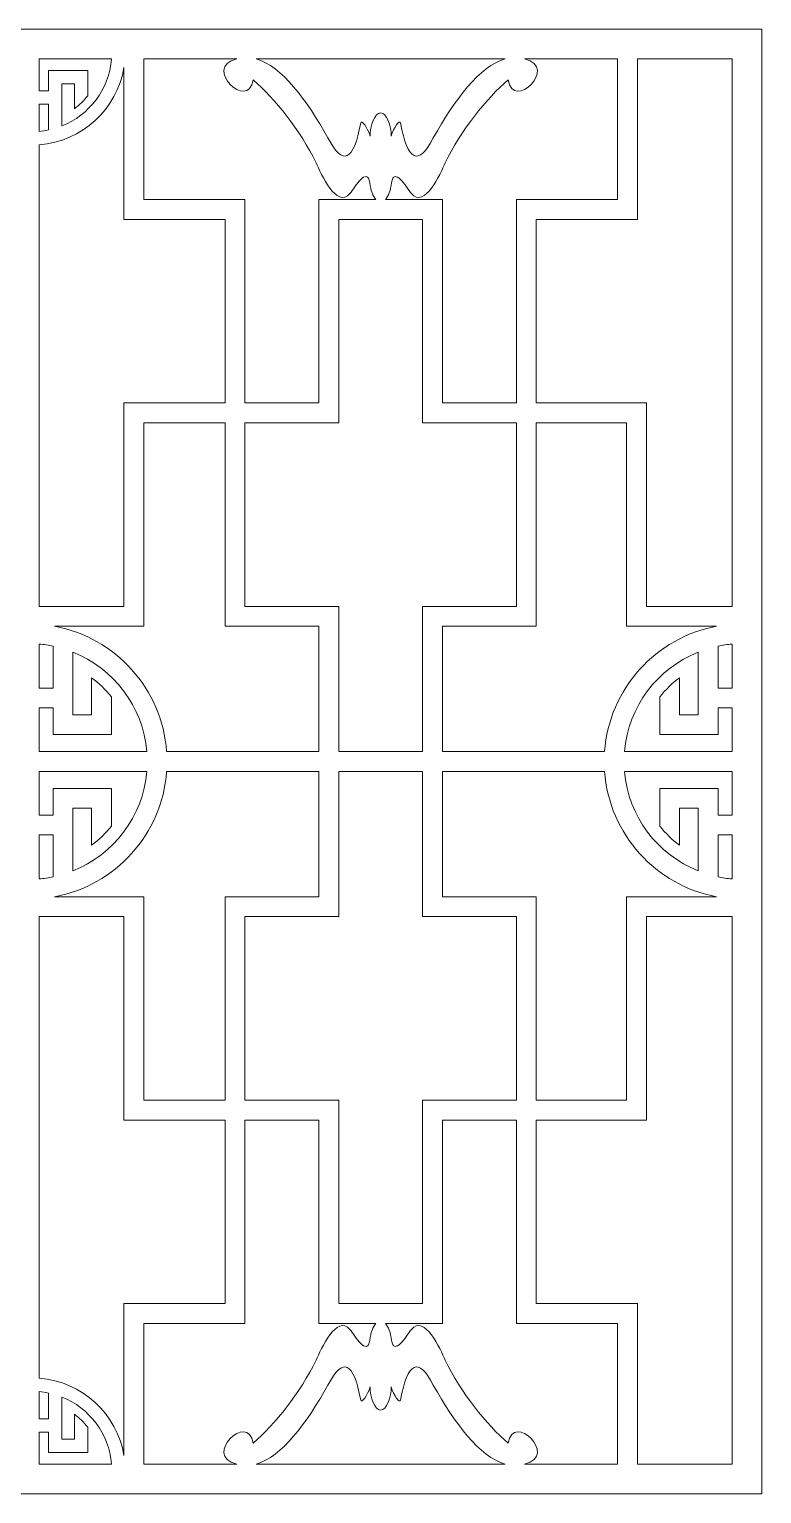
# Model space of a CAD drawing. Header units: centimetres. Extents: x 19.97 to 24.48, y -9 to -4.49.
# Drawn here: x 22.227 to 24.483, y -9 to -4.489 of the extents above; entities that cross this region are included whole.
import ezdxf

# ---------------------------------------------------------------- set-up
doc = ezdxf.new("R2010")
doc.units = ezdxf.units.CM
doc.header["$MEASUREMENT"] = 0
doc.layers.add('layer 1', color=7, linetype='Continuous')

msp = doc.modelspace()

# ---------------------------------------------------------------- linework, layer by layer
at = {"layer": 'layer 1', "color": 250, "lineweight": 9}
for points, knots in [([(19.97103, -4.48871), (19.97103, -4.48871), (24.48253, -4.48871), (24.48253, -4.48871), (24.48253, -4.48871), (24.48253, -4.48871), (24.48253, -9.00021), (24.48253, -9.00021), (24.48253, -9.00021), (24.48253, -9.00021), (19.97103, -9.00021), (19.97103, -9.00021), (19.97103, -9.00021), (19.97103, -9.00021), (19.97103, -4.48871), (19.97103, -4.48871)], [0, 0, 0, 0, 0.2, 0.2, 0.2, 0.2, 0.4, 0.4, 0.4, 0.4, 0.6, 0.6, 0.6, 0.6, 1, 1, 1, 1]), ([(22.28628, -4.67863), (22.28628, -4.67863), (22.25726, -4.67863), (22.25726, -4.67863), (22.25726, -4.67863), (22.25726, -4.67863), (22.25726, -4.58016), (22.25726, -4.58016), (22.25726, -4.58016), (22.25726, -4.58016), (22.48024, -4.58016), (22.48024, -4.58016), (22.48024, -4.58016), (22.48023, -4.5802), (22.48023, -4.58024), (22.48022, -4.58028), (22.48022, -4.58028), (22.47233, -4.67397), (22.41118, -4.75288), (22.3273, -4.78654), (22.3273, -4.78654), (22.3273, -4.78654), (22.3273, -4.65644), (22.3273, -4.65644), (22.3273, -4.65644), (22.3273, -4.65644), (22.36577, -4.65644), (22.36577, -4.65644), (22.36577, -4.65644), (22.36577, -4.65644), (22.36577, -4.73339), (22.36577, -4.73339), (22.36577, -4.73339), (22.38113, -4.72195), (22.39493, -4.70852), (22.40679, -4.6935), (22.40679, -4.6935), (22.40679, -4.6935), (22.40679, -4.61542), (22.40679, -4.61542), (22.40679, -4.61542), (22.36662, -4.61542), (22.32645, -4.61542), (22.28628, -4.61542), (22.28628, -4.61542), (22.28628, -4.61542), (22.28628, -4.67863), (22.28628, -4.67863)], [0, 0, 0, 0, 0.0769231, 0.0769231, 0.0769231, 0.0769231, 0.1538462, 0.1538462, 0.1538462, 0.1538462, 0.2307692, 0.2307692, 0.2307692, 0.2307692, 0.3076923, 0.3076923, 0.3076923, 0.3076923, 0.3846154, 0.3846154, 0.3846154, 0.3846154, 0.4615385, 0.4615385, 0.4615385, 0.4615385, 0.5384615, 0.5384615, 0.5384615, 0.5384615, 0.6153846, 0.6153846, 0.6153846, 0.6153846, 0.6923077, 0.6923077, 0.6923077, 0.6923077, 0.7692308, 0.7692308, 0.7692308, 0.7692308, 0.8461538, 0.8461538, 0.8461538, 0.8461538, 1, 1, 1, 1]), ([(22.86587, -4.58016), (22.75813, -4.60635), (22.90174, -4.74164), (22.91607, -4.64451), (22.91607, -4.64451), (22.98331, -4.70182), (23.06131, -4.79967), (23.1104, -4.90036), (23.1104, -4.90036), (23.12466, -4.93378), (23.17357, -5.04323), (23.2148, -4.99403), (23.2148, -4.99403), (23.22944, -4.9758), (23.26737, -4.91028), (23.27538, -4.96187), (23.27538, -4.96187), (23.27832, -4.98444), (23.28482, -5.00336), (23.29404, -5.01323), (23.29404, -5.01323), (23.2356, -5.01323), (23.17717, -5.01323), (23.11873, -5.01323), (23.11873, -5.01323), (23.11873, -5.01323), (23.11873, -5.63989), (23.11873, -5.63989), (23.11873, -5.63989), (23.11873, -5.63989), (22.89077, -5.63989), (22.89077, -5.63989), (22.89077, -5.63989), (22.89077, -5.63989), (22.89077, -5.01323), (22.89077, -5.01323), (22.89077, -5.01323), (22.89077, -5.01323), (22.5793, -5.01323), (22.5793, -5.01323), (22.5793, -5.01323), (22.5793, -5.01323), (22.5793, -4.58016), (22.5793, -4.58016), (22.5793, -4.58016), (22.5793, -4.58016), (22.86587, -4.58016), (22.86587, -4.58016)], [0, 0, 0, 0, 0.0769231, 0.0769231, 0.0769231, 0.0769231, 0.1538462, 0.1538462, 0.1538462, 0.1538462, 0.2307692, 0.2307692, 0.2307692, 0.2307692, 0.3076923, 0.3076923, 0.3076923, 0.3076923, 0.3846154, 0.3846154, 0.3846154, 0.3846154, 0.4615385, 0.4615385, 0.4615385, 0.4615385, 0.5384615, 0.5384615, 0.5384615, 0.5384615, 0.6153846, 0.6153846, 0.6153846, 0.6153846, 0.6923077, 0.6923077, 0.6923077, 0.6923077, 0.7692308, 0.7692308, 0.7692308, 0.7692308, 0.8461538, 0.8461538, 0.8461538, 0.8461538, 1, 1, 1, 1]), ([(23.6927, -4.58016), (23.6138, -4.60145), (23.53665, -4.70629), (23.47111, -4.82346), (23.47111, -4.82346), (23.42549, -4.91119), (23.39194, -4.89581), (23.37045, -4.77733), (23.37045, -4.77733), (23.36787, -4.76663), (23.34978, -4.7901), (23.34109, -4.81787), (23.34109, -4.81787), (23.34262, -4.78753), (23.32634, -4.74436), (23.30893, -4.74657), (23.30893, -4.74657), (23.29153, -4.74436), (23.27525, -4.78753), (23.27678, -4.81787), (23.27678, -4.81787), (23.26809, -4.7901), (23.25, -4.76663), (23.24742, -4.77733), (23.24742, -4.77733), (23.22593, -4.89581), (23.19237, -4.91119), (23.14675, -4.82346), (23.14675, -4.82346), (23.08121, -4.70629), (23.00406, -4.60145), (22.92517, -4.58016), (22.92517, -4.58016), (22.92517, -4.58016), (23.6927, -4.58016), (23.6927, -4.58016)], [0, 0, 0, 0, 0.1, 0.1, 0.1, 0.1, 0.2, 0.2, 0.2, 0.2, 0.3, 0.3, 0.3, 0.3, 0.4, 0.4, 0.4, 0.4, 0.5, 0.5, 0.5, 0.5, 0.6, 0.6, 0.6, 0.6, 0.7, 0.7, 0.7, 0.7, 0.8, 0.8, 0.8, 0.8, 1, 1, 1, 1]), ([(24.03857, -4.58016), (24.03857, -4.58016), (24.03857, -5.01323), (24.03857, -5.01323), (24.03857, -5.01323), (24.03857, -5.01323), (23.7271, -5.01323), (23.7271, -5.01323), (23.7271, -5.01323), (23.7271, -5.01323), (23.7271, -5.63989), (23.7271, -5.63989), (23.7271, -5.63989), (23.7271, -5.63989), (23.49914, -5.63989), (23.49914, -5.63989), (23.49914, -5.63989), (23.49914, -5.63989), (23.49914, -5.01323), (23.49914, -5.01323), (23.49914, -5.01323), (23.4407, -5.01323), (23.38226, -5.01323), (23.32382, -5.01323), (23.32382, -5.01323), (23.33305, -5.00336), (23.33955, -4.98444), (23.34249, -4.96187), (23.34249, -4.96187), (23.3505, -4.91028), (23.38842, -4.9758), (23.40306, -4.99403), (23.40306, -4.99403), (23.4443, -5.04323), (23.4932, -4.93378), (23.50746, -4.90036), (23.50746, -4.90036), (23.55656, -4.79967), (23.63455, -4.70182), (23.7018, -4.64451), (23.7018, -4.64451), (23.71612, -4.74164), (23.85974, -4.60635), (23.752, -4.58016), (23.752, -4.58016), (23.752, -4.58016), (24.03857, -4.58016), (24.03857, -4.58016)], [0, 0, 0, 0, 0.0769231, 0.0769231, 0.0769231, 0.0769231, 0.1538462, 0.1538462, 0.1538462, 0.1538462, 0.2307692, 0.2307692, 0.2307692, 0.2307692, 0.3076923, 0.3076923, 0.3076923, 0.3076923, 0.3846154, 0.3846154, 0.3846154, 0.3846154, 0.4615385, 0.4615385, 0.4615385, 0.4615385, 0.5384615, 0.5384615, 0.5384615, 0.5384615, 0.6153846, 0.6153846, 0.6153846, 0.6153846, 0.6923077, 0.6923077, 0.6923077, 0.6923077, 0.7692308, 0.7692308, 0.7692308, 0.7692308, 0.8461538, 0.8461538, 0.8461538, 0.8461538, 1, 1, 1, 1]), ([(24.39108, -6.26655), (24.39108, -6.26655), (24.12733, -6.26655), (24.12733, -6.26655), (24.12733, -6.26655), (24.12733, -6.05767), (24.12733, -5.84878), (24.12733, -5.63989), (24.12733, -5.63989), (24.12733, -5.63989), (23.78806, -5.63989), (23.78806, -5.63989), (23.78806, -5.63989), (23.78806, -5.45133), (23.78806, -5.26276), (23.78806, -5.0742), (23.78806, -5.0742), (23.78806, -5.0742), (24.09953, -5.0742), (24.09953, -5.0742), (24.09953, -5.0742), (24.09953, -5.0742), (24.09953, -4.58016), (24.09953, -4.58016), (24.09953, -4.58016), (24.09953, -4.58016), (24.39108, -4.58016), (24.39108, -4.58016), (24.39108, -4.58016), (24.39108, -4.58016), (24.39108, -6.26655), (24.39108, -6.26655)], [0, 0, 0, 0, 0.1111111, 0.1111111, 0.1111111, 0.1111111, 0.2222222, 0.2222222, 0.2222222, 0.2222222, 0.3333333, 0.3333333, 0.3333333, 0.3333333, 0.4444444, 0.4444444, 0.4444444, 0.4444444, 0.5555556, 0.5555556, 0.5555556, 0.5555556, 0.6666667, 0.6666667, 0.6666667, 0.6666667, 0.7777778, 0.7777778, 0.7777778, 0.7777778, 1, 1, 1, 1]), ([(22.25726, -6.26655), (22.25726, -6.26655), (22.25726, -4.84429), (22.25726, -4.84429), (22.25726, -4.84429), (22.38942, -4.83482), (22.49715, -4.73469), (22.51833, -4.60603), (22.51833, -4.60603), (22.51833, -4.60603), (22.51833, -5.0742), (22.51833, -5.0742), (22.51833, -5.0742), (22.51833, -5.0742), (22.8298, -5.0742), (22.8298, -5.0742), (22.8298, -5.0742), (22.8298, -5.26276), (22.8298, -5.45133), (22.8298, -5.63989), (22.8298, -5.63989), (22.8298, -5.63989), (22.51833, -5.63989), (22.51833, -5.63989), (22.51833, -5.63989), (22.51833, -5.63989), (22.51833, -5.67994), (22.51833, -5.67994), (22.51833, -5.67994), (22.51833, -5.67994), (22.51833, -5.67994), (22.51833, -5.67994), (22.51833, -5.67994), (22.51833, -5.67994), (22.51833, -6.26655), (22.51833, -6.26655), (22.51833, -6.26655), (22.51833, -6.26655), (22.25726, -6.26655), (22.25726, -6.26655)], [0, 0, 0, 0, 0.0909091, 0.0909091, 0.0909091, 0.0909091, 0.1818182, 0.1818182, 0.1818182, 0.1818182, 0.2727273, 0.2727273, 0.2727273, 0.2727273, 0.3636364, 0.3636364, 0.3636364, 0.3636364, 0.4545455, 0.4545455, 0.4545455, 0.4545455, 0.5454545, 0.5454545, 0.5454545, 0.5454545, 0.6363636, 0.6363636, 0.6363636, 0.6363636, 0.7272727, 0.7272727, 0.7272727, 0.7272727, 0.8181818, 0.8181818, 0.8181818, 0.8181818, 1, 1, 1, 1]), ([(22.25726, -4.71965), (22.25726, -4.71965), (22.28628, -4.71965), (22.28628, -4.71965), (22.28628, -4.71965), (22.28628, -4.71965), (22.28628, -4.79891), (22.28628, -4.79891), (22.28628, -4.79891), (22.27679, -4.80088), (22.26711, -4.8023), (22.25726, -4.80313), (22.25726, -4.80313), (22.25726, -4.80313), (22.25726, -4.71965), (22.25726, -4.71965)], [0, 0, 0, 0, 0.2, 0.2, 0.2, 0.2, 0.4, 0.4, 0.4, 0.4, 0.6, 0.6, 0.6, 0.6, 1, 1, 1, 1]), ([(23.43817, -6.71398), (23.43817, -6.71398), (23.1797, -6.71398), (23.1797, -6.71398), (23.1797, -6.71398), (23.1797, -6.71398), (23.1797, -6.26655), (23.1797, -6.26655), (23.1797, -6.26655), (23.08339, -6.26655), (22.98708, -6.26655), (22.89077, -6.26655), (22.89077, -6.26655), (22.89077, -6.26655), (22.89077, -5.70086), (22.89077, -5.70086), (22.89077, -5.70086), (22.89077, -5.70086), (23.1797, -5.70086), (23.1797, -5.70086), (23.1797, -5.70086), (23.1797, -5.49197), (23.1797, -5.28308), (23.1797, -5.0742), (23.1797, -5.0742), (23.1797, -5.0742), (23.43817, -5.0742), (23.43817, -5.0742), (23.43817, -5.0742), (23.43817, -5.0742), (23.43817, -5.70086), (23.43817, -5.70086), (23.43817, -5.70086), (23.43817, -5.70086), (23.7271, -5.70086), (23.7271, -5.70086), (23.7271, -5.70086), (23.7271, -5.70086), (23.7271, -6.26655), (23.7271, -6.26655), (23.7271, -6.26655), (23.63079, -6.26655), (23.53448, -6.26655), (23.43817, -6.26655), (23.43817, -6.26655), (23.43817, -6.26655), (23.43817, -6.71398), (23.43817, -6.71398)], [0, 0, 0, 0, 0.0769231, 0.0769231, 0.0769231, 0.0769231, 0.1538462, 0.1538462, 0.1538462, 0.1538462, 0.2307692, 0.2307692, 0.2307692, 0.2307692, 0.3076923, 0.3076923, 0.3076923, 0.3076923, 0.3846154, 0.3846154, 0.3846154, 0.3846154, 0.4615385, 0.4615385, 0.4615385, 0.4615385, 0.5384615, 0.5384615, 0.5384615, 0.5384615, 0.6153846, 0.6153846, 0.6153846, 0.6153846, 0.6923077, 0.6923077, 0.6923077, 0.6923077, 0.7692308, 0.7692308, 0.7692308, 0.7692308, 0.8461538, 0.8461538, 0.8461538, 0.8461538, 1, 1, 1, 1]), ([(23.11873, -6.71398), (23.11873, -6.71398), (22.6498, -6.71398), (22.6498, -6.71398), (22.6498, -6.71398), (22.6498, -6.71392), (22.6498, -6.71386), (22.64979, -6.7138), (22.64979, -6.7138), (22.63587, -6.52052), (22.49145, -6.36241), (22.30459, -6.32752), (22.30459, -6.32752), (22.30459, -6.32752), (22.5793, -6.32752), (22.5793, -6.32752), (22.5793, -6.32752), (22.5793, -6.11864), (22.5793, -5.90975), (22.5793, -5.70086), (22.5793, -5.70086), (22.5793, -5.70086), (22.8298, -5.70086), (22.8298, -5.70086), (22.8298, -5.70086), (22.8298, -5.90975), (22.8298, -6.11863), (22.8298, -6.32752), (22.8298, -6.32752), (22.8298, -6.32752), (23.11873, -6.32752), (23.11873, -6.32752), (23.11873, -6.32752), (23.11873, -6.32752), (23.11873, -6.71398), (23.11873, -6.71398)], [0, 0, 0, 0, 0.1, 0.1, 0.1, 0.1, 0.2, 0.2, 0.2, 0.2, 0.3, 0.3, 0.3, 0.3, 0.4, 0.4, 0.4, 0.4, 0.5, 0.5, 0.5, 0.5, 0.6, 0.6, 0.6, 0.6, 0.7, 0.7, 0.7, 0.7, 0.8, 0.8, 0.8, 0.8, 1, 1, 1, 1]), ([(23.99854, -6.71398), (23.99854, -6.71398), (23.49914, -6.71398), (23.49914, -6.71398), (23.49914, -6.71398), (23.49914, -6.71398), (23.49914, -6.32752), (23.49914, -6.32752), (23.49914, -6.32752), (23.49914, -6.32752), (23.78806, -6.32752), (23.78806, -6.32752), (23.78806, -6.32752), (23.78806, -6.11863), (23.78806, -5.90975), (23.78806, -5.70086), (23.78806, -5.70086), (23.78806, -5.70086), (24.06636, -5.70086), (24.06636, -5.70086), (24.06636, -5.70086), (24.06636, -5.70086), (24.06636, -6.32752), (24.06636, -6.32752), (24.06636, -6.32752), (24.06636, -6.32752), (24.34376, -6.32752), (24.34376, -6.32752), (24.34376, -6.32752), (24.15689, -6.36241), (24.01247, -6.52052), (23.99855, -6.7138), (23.99855, -6.7138), (23.99855, -6.71386), (23.99855, -6.71392), (23.99854, -6.71398)], [0, 0, 0, 0, 0.1, 0.1, 0.1, 0.1, 0.2, 0.2, 0.2, 0.2, 0.3, 0.3, 0.3, 0.3, 0.4, 0.4, 0.4, 0.4, 0.5, 0.5, 0.5, 0.5, 0.6, 0.6, 0.6, 0.6, 0.7, 0.7, 0.7, 0.7, 0.8, 0.8, 0.8, 0.8, 1, 1, 1, 1]), ([(22.30039, -6.51833), (22.30039, -6.51833), (22.25726, -6.51833), (22.25726, -6.51833), (22.25726, -6.51833), (22.25726, -6.51833), (22.25726, -6.38259), (22.25726, -6.38259), (22.25726, -6.38259), (22.2719, -6.38382), (22.28629, -6.38594), (22.30039, -6.38886), (22.30039, -6.38886), (22.30039, -6.38886), (22.30039, -6.51833), (22.30039, -6.51833)], [0, 0, 0, 0, 0.2, 0.2, 0.2, 0.2, 0.4, 0.4, 0.4, 0.4, 0.6, 0.6, 0.6, 0.6, 1, 1, 1, 1]), ([(24.39108, -6.51833), (24.39108, -6.51833), (24.34796, -6.51833), (24.34796, -6.51833), (24.34796, -6.51833), (24.34796, -6.51833), (24.34796, -6.38886), (24.34796, -6.38886), (24.34796, -6.38886), (24.36206, -6.38594), (24.37645, -6.38382), (24.39108, -6.38259), (24.39108, -6.38259), (24.39108, -6.38259), (24.39108, -6.51833), (24.39108, -6.51833)], [0, 0, 0, 0, 0.2, 0.2, 0.2, 0.2, 0.4, 0.4, 0.4, 0.4, 0.6, 0.6, 0.6, 0.6, 1, 1, 1, 1]), ([(22.25726, -6.57929), (22.25726, -6.57929), (22.30039, -6.57929), (22.30039, -6.57929), (22.30039, -6.57929), (22.30039, -6.57929), (22.30039, -6.66158), (22.30039, -6.66158), (22.30039, -6.66158), (22.36009, -6.66158), (22.41979, -6.66158), (22.4795, -6.66158), (22.4795, -6.66158), (22.4795, -6.66158), (22.4795, -6.54553), (22.4795, -6.54553), (22.4795, -6.54553), (22.46187, -6.5232), (22.44136, -6.50325), (22.41853, -6.48624), (22.41853, -6.48624), (22.41853, -6.48624), (22.41853, -6.60061), (22.41853, -6.60061), (22.41853, -6.60061), (22.41853, -6.60061), (22.36136, -6.60061), (22.36136, -6.60061), (22.36136, -6.60061), (22.36136, -6.60061), (22.36136, -6.40725), (22.36136, -6.40725), (22.36136, -6.40725), (22.48602, -6.45727), (22.5769, -6.57456), (22.58864, -6.7138), (22.58864, -6.7138), (22.58864, -6.71386), (22.58865, -6.71392), (22.58865, -6.71398), (22.58865, -6.71398), (22.58865, -6.71398), (22.25726, -6.71398), (22.25726, -6.71398), (22.25726, -6.71398), (22.25726, -6.71398), (22.25726, -6.57929), (22.25726, -6.57929)], [0, 0, 0, 0, 0.0769231, 0.0769231, 0.0769231, 0.0769231, 0.1538462, 0.1538462, 0.1538462, 0.1538462, 0.2307692, 0.2307692, 0.2307692, 0.2307692, 0.3076923, 0.3076923, 0.3076923, 0.3076923, 0.3846154, 0.3846154, 0.3846154, 0.3846154, 0.4615385, 0.4615385, 0.4615385, 0.4615385, 0.5384615, 0.5384615, 0.5384615, 0.5384615, 0.6153846, 0.6153846, 0.6153846, 0.6153846, 0.6923077, 0.6923077, 0.6923077, 0.6923077, 0.7692308, 0.7692308, 0.7692308, 0.7692308, 0.8461538, 0.8461538, 0.8461538, 0.8461538, 1, 1, 1, 1]), ([(24.34796, -6.57929), (24.34796, -6.57929), (24.39108, -6.57929), (24.39108, -6.57929), (24.39108, -6.57929), (24.39108, -6.57929), (24.39108, -6.71398), (24.39108, -6.71398), (24.39108, -6.71398), (24.39108, -6.71398), (24.05969, -6.71398), (24.05969, -6.71398), (24.05969, -6.71398), (24.0597, -6.71392), (24.0597, -6.71386), (24.05971, -6.7138), (24.05971, -6.7138), (24.07144, -6.57456), (24.16232, -6.45727), (24.28699, -6.40725), (24.28699, -6.40725), (24.28699, -6.40725), (24.28699, -6.60061), (24.28699, -6.60061), (24.28699, -6.60061), (24.28699, -6.60061), (24.22981, -6.60061), (24.22981, -6.60061), (24.22981, -6.60061), (24.22981, -6.60061), (24.22981, -6.48624), (24.22981, -6.48624), (24.22981, -6.48624), (24.20698, -6.50325), (24.18647, -6.5232), (24.16885, -6.54553), (24.16885, -6.54553), (24.16885, -6.54553), (24.16885, -6.66158), (24.16885, -6.66158), (24.16885, -6.66158), (24.22855, -6.66158), (24.28825, -6.66158), (24.34796, -6.66158), (24.34796, -6.66158), (24.34796, -6.66158), (24.34796, -6.57929), (24.34796, -6.57929)], [0, 0, 0, 0, 0.0769231, 0.0769231, 0.0769231, 0.0769231, 0.1538462, 0.1538462, 0.1538462, 0.1538462, 0.2307692, 0.2307692, 0.2307692, 0.2307692, 0.3076923, 0.3076923, 0.3076923, 0.3076923, 0.3846154, 0.3846154, 0.3846154, 0.3846154, 0.4615385, 0.4615385, 0.4615385, 0.4615385, 0.5384615, 0.5384615, 0.5384615, 0.5384615, 0.6153846, 0.6153846, 0.6153846, 0.6153846, 0.6923077, 0.6923077, 0.6923077, 0.6923077, 0.7692308, 0.7692308, 0.7692308, 0.7692308, 0.8461538, 0.8461538, 0.8461538, 0.8461538, 1, 1, 1, 1]), ([(22.25726, -6.90962), (22.25726, -6.90962), (22.30039, -6.90962), (22.30039, -6.90962), (22.30039, -6.90962), (22.30039, -6.90962), (22.30039, -6.82734), (22.30039, -6.82734), (22.30039, -6.82734), (22.36009, -6.82734), (22.41979, -6.82734), (22.4795, -6.82734), (22.4795, -6.82734), (22.4795, -6.82734), (22.4795, -6.94339), (22.4795, -6.94339), (22.4795, -6.94339), (22.46187, -6.96572), (22.44136, -6.98567), (22.41853, -7.00268), (22.41853, -7.00268), (22.41853, -7.00268), (22.41853, -6.88831), (22.41853, -6.88831), (22.41853, -6.88831), (22.41853, -6.88831), (22.36136, -6.88831), (22.36136, -6.88831), (22.36136, -6.88831), (22.36136, -6.88831), (22.36136, -7.08167), (22.36136, -7.08167), (22.36136, -7.08167), (22.48602, -7.03165), (22.5769, -6.91436), (22.58864, -6.77512), (22.58864, -6.77512), (22.58864, -6.77506), (22.58865, -6.775), (22.58865, -6.77494), (22.58865, -6.77494), (22.58865, -6.77494), (22.25726, -6.77494), (22.25726, -6.77494), (22.25726, -6.77494), (22.25726, -6.77494), (22.25726, -6.90962), (22.25726, -6.90962)], [0, 0, 0, 0, 0.0769231, 0.0769231, 0.0769231, 0.0769231, 0.1538462, 0.1538462, 0.1538462, 0.1538462, 0.2307692, 0.2307692, 0.2307692, 0.2307692, 0.3076923, 0.3076923, 0.3076923, 0.3076923, 0.3846154, 0.3846154, 0.3846154, 0.3846154, 0.4615385, 0.4615385, 0.4615385, 0.4615385, 0.5384615, 0.5384615, 0.5384615, 0.5384615, 0.6153846, 0.6153846, 0.6153846, 0.6153846, 0.6923077, 0.6923077, 0.6923077, 0.6923077, 0.7692308, 0.7692308, 0.7692308, 0.7692308, 0.8461538, 0.8461538, 0.8461538, 0.8461538, 1, 1, 1, 1]), ([(23.11873, -6.77494), (23.11873, -6.77494), (22.6498, -6.77494), (22.6498, -6.77494), (22.6498, -6.77494), (22.6498, -6.775), (22.6498, -6.77506), (22.64979, -6.77512), (22.64979, -6.77512), (22.63587, -6.9684), (22.49145, -7.12651), (22.30459, -7.1614), (22.30459, -7.1614), (22.30459, -7.1614), (22.5793, -7.1614), (22.5793, -7.1614), (22.5793, -7.1614), (22.5793, -7.37028), (22.5793, -7.57917), (22.5793, -7.78806), (22.5793, -7.78806), (22.5793, -7.78806), (22.8298, -7.78806), (22.8298, -7.78806), (22.8298, -7.78806), (22.8298, -7.57917), (22.8298, -7.37029), (22.8298, -7.1614), (22.8298, -7.1614), (22.8298, -7.1614), (23.11873, -7.1614), (23.11873, -7.1614), (23.11873, -7.1614), (23.11873, -7.1614), (23.11873, -6.77494), (23.11873, -6.77494)], [0, 0, 0, 0, 0.1, 0.1, 0.1, 0.1, 0.2, 0.2, 0.2, 0.2, 0.3, 0.3, 0.3, 0.3, 0.4, 0.4, 0.4, 0.4, 0.5, 0.5, 0.5, 0.5, 0.6, 0.6, 0.6, 0.6, 0.7, 0.7, 0.7, 0.7, 0.8, 0.8, 0.8, 0.8, 1, 1, 1, 1]), ([(23.43817, -6.77494), (23.43817, -6.77494), (23.1797, -6.77494), (23.1797, -6.77494), (23.1797, -6.77494), (23.1797, -6.77494), (23.1797, -7.22237), (23.1797, -7.22237), (23.1797, -7.22237), (23.08339, -7.22237), (22.98708, -7.22237), (22.89077, -7.22237), (22.89077, -7.22237), (22.89077, -7.22237), (22.89077, -7.78806), (22.89077, -7.78806), (22.89077, -7.78806), (22.89077, -7.78806), (23.1797, -7.78806), (23.1797, -7.78806), (23.1797, -7.78806), (23.1797, -7.99695), (23.1797, -8.20584), (23.1797, -8.41472), (23.1797, -8.41472), (23.1797, -8.41472), (23.43817, -8.41472), (23.43817, -8.41472), (23.43817, -8.41472), (23.43817, -8.41472), (23.43817, -7.78806), (23.43817, -7.78806), (23.43817, -7.78806), (23.43817, -7.78806), (23.7271, -7.78806), (23.7271, -7.78806), (23.7271, -7.78806), (23.7271, -7.78806), (23.7271, -7.22237), (23.7271, -7.22237), (23.7271, -7.22237), (23.63079, -7.22237), (23.53448, -7.22237), (23.43817, -7.22237), (23.43817, -7.22237), (23.43817, -7.22237), (23.43817, -6.77494), (23.43817, -6.77494)], [0, 0, 0, 0, 0.0769231, 0.0769231, 0.0769231, 0.0769231, 0.1538462, 0.1538462, 0.1538462, 0.1538462, 0.2307692, 0.2307692, 0.2307692, 0.2307692, 0.3076923, 0.3076923, 0.3076923, 0.3076923, 0.3846154, 0.3846154, 0.3846154, 0.3846154, 0.4615385, 0.4615385, 0.4615385, 0.4615385, 0.5384615, 0.5384615, 0.5384615, 0.5384615, 0.6153846, 0.6153846, 0.6153846, 0.6153846, 0.6923077, 0.6923077, 0.6923077, 0.6923077, 0.7692308, 0.7692308, 0.7692308, 0.7692308, 0.8461538, 0.8461538, 0.8461538, 0.8461538, 1, 1, 1, 1]), ([(23.99854, -6.77494), (23.99854, -6.77494), (23.49914, -6.77494), (23.49914, -6.77494), (23.49914, -6.77494), (23.49914, -6.77494), (23.49914, -7.1614), (23.49914, -7.1614), (23.49914, -7.1614), (23.49914, -7.1614), (23.78806, -7.1614), (23.78806, -7.1614), (23.78806, -7.1614), (23.78806, -7.37029), (23.78806, -7.57917), (23.78806, -7.78806), (23.78806, -7.78806), (23.78806, -7.78806), (24.06636, -7.78806), (24.06636, -7.78806), (24.06636, -7.78806), (24.06636, -7.78806), (24.06636, -7.1614), (24.06636, -7.1614), (24.06636, -7.1614), (24.06636, -7.1614), (24.34376, -7.1614), (24.34376, -7.1614), (24.34376, -7.1614), (24.15689, -7.12651), (24.01247, -6.9684), (23.99855, -6.77512), (23.99855, -6.77512), (23.99855, -6.77506), (23.99855, -6.775), (23.99854, -6.77494)], [0, 0, 0, 0, 0.1, 0.1, 0.1, 0.1, 0.2, 0.2, 0.2, 0.2, 0.3, 0.3, 0.3, 0.3, 0.4, 0.4, 0.4, 0.4, 0.5, 0.5, 0.5, 0.5, 0.6, 0.6, 0.6, 0.6, 0.7, 0.7, 0.7, 0.7, 0.8, 0.8, 0.8, 0.8, 1, 1, 1, 1]), ([(24.34796, -6.90962), (24.34796, -6.90962), (24.39108, -6.90962), (24.39108, -6.90962), (24.39108, -6.90962), (24.39108, -6.90962), (24.39108, -6.77494), (24.39108, -6.77494), (24.39108, -6.77494), (24.39108, -6.77494), (24.05969, -6.77494), (24.05969, -6.77494), (24.05969, -6.77494), (24.0597, -6.775), (24.0597, -6.77506), (24.05971, -6.77512), (24.05971, -6.77512), (24.07144, -6.91436), (24.16232, -7.03165), (24.28699, -7.08167), (24.28699, -7.08167), (24.28699, -7.08167), (24.28699, -6.88831), (24.28699, -6.88831), (24.28699, -6.88831), (24.28699, -6.88831), (24.22981, -6.88831), (24.22981, -6.88831), (24.22981, -6.88831), (24.22981, -6.88831), (24.22981, -7.00268), (24.22981, -7.00268), (24.22981, -7.00268), (24.20698, -6.98567), (24.18647, -6.96572), (24.16885, -6.94339), (24.16885, -6.94339), (24.16885, -6.94339), (24.16885, -6.82734), (24.16885, -6.82734), (24.16885, -6.82734), (24.22855, -6.82734), (24.28825, -6.82734), (24.34796, -6.82734), (24.34796, -6.82734), (24.34796, -6.82734), (24.34796, -6.90962), (24.34796, -6.90962)], [0, 0, 0, 0, 0.0769231, 0.0769231, 0.0769231, 0.0769231, 0.1538462, 0.1538462, 0.1538462, 0.1538462, 0.2307692, 0.2307692, 0.2307692, 0.2307692, 0.3076923, 0.3076923, 0.3076923, 0.3076923, 0.3846154, 0.3846154, 0.3846154, 0.3846154, 0.4615385, 0.4615385, 0.4615385, 0.4615385, 0.5384615, 0.5384615, 0.5384615, 0.5384615, 0.6153846, 0.6153846, 0.6153846, 0.6153846, 0.6923077, 0.6923077, 0.6923077, 0.6923077, 0.7692308, 0.7692308, 0.7692308, 0.7692308, 0.8461538, 0.8461538, 0.8461538, 0.8461538, 1, 1, 1, 1]), ([(22.30039, -6.97059), (22.30039, -6.97059), (22.25726, -6.97059), (22.25726, -6.97059), (22.25726, -6.97059), (22.25726, -6.97059), (22.25726, -7.10633), (22.25726, -7.10633), (22.25726, -7.10633), (22.2719, -7.1051), (22.28629, -7.10298), (22.30039, -7.10006), (22.30039, -7.10006), (22.30039, -7.10006), (22.30039, -6.97059), (22.30039, -6.97059)], [0, 0, 0, 0, 0.2, 0.2, 0.2, 0.2, 0.4, 0.4, 0.4, 0.4, 0.6, 0.6, 0.6, 0.6, 1, 1, 1, 1]), ([(24.39108, -6.97059), (24.39108, -6.97059), (24.34796, -6.97059), (24.34796, -6.97059), (24.34796, -6.97059), (24.34796, -6.97059), (24.34796, -7.10006), (24.34796, -7.10006), (24.34796, -7.10006), (24.36206, -7.10298), (24.37645, -7.1051), (24.39108, -7.10633), (24.39108, -7.10633), (24.39108, -7.10633), (24.39108, -6.97059), (24.39108, -6.97059)], [0, 0, 0, 0, 0.2, 0.2, 0.2, 0.2, 0.4, 0.4, 0.4, 0.4, 0.6, 0.6, 0.6, 0.6, 1, 1, 1, 1]), ([(22.25726, -7.22237), (22.25726, -7.22237), (22.25726, -8.64463), (22.25726, -8.64463), (22.25726, -8.64463), (22.38942, -8.6541), (22.49715, -8.75423), (22.51833, -8.88289), (22.51833, -8.88289), (22.51833, -8.88289), (22.51833, -8.41472), (22.51833, -8.41472), (22.51833, -8.41472), (22.51833, -8.41472), (22.8298, -8.41472), (22.8298, -8.41472), (22.8298, -8.41472), (22.8298, -8.22616), (22.8298, -8.03759), (22.8298, -7.84903), (22.8298, -7.84903), (22.8298, -7.84903), (22.51833, -7.84903), (22.51833, -7.84903), (22.51833, -7.84903), (22.51833, -7.84903), (22.51833, -7.80898), (22.51833, -7.80898), (22.51833, -7.80898), (22.51833, -7.80898), (22.51833, -7.80898), (22.51833, -7.80898), (22.51833, -7.80898), (22.51833, -7.80898), (22.51833, -7.22237), (22.51833, -7.22237), (22.51833, -7.22237), (22.51833, -7.22237), (22.25726, -7.22237), (22.25726, -7.22237)], [0, 0, 0, 0, 0.0909091, 0.0909091, 0.0909091, 0.0909091, 0.1818182, 0.1818182, 0.1818182, 0.1818182, 0.2727273, 0.2727273, 0.2727273, 0.2727273, 0.3636364, 0.3636364, 0.3636364, 0.3636364, 0.4545455, 0.4545455, 0.4545455, 0.4545455, 0.5454545, 0.5454545, 0.5454545, 0.5454545, 0.6363636, 0.6363636, 0.6363636, 0.6363636, 0.7272727, 0.7272727, 0.7272727, 0.7272727, 0.8181818, 0.8181818, 0.8181818, 0.8181818, 1, 1, 1, 1]), ([(24.39108, -7.22237), (24.39108, -7.22237), (24.12733, -7.22237), (24.12733, -7.22237), (24.12733, -7.22237), (24.12733, -7.43125), (24.12733, -7.64014), (24.12733, -7.84903), (24.12733, -7.84903), (24.12733, -7.84903), (23.78806, -7.84903), (23.78806, -7.84903), (23.78806, -7.84903), (23.78806, -8.03759), (23.78806, -8.22616), (23.78806, -8.41472), (23.78806, -8.41472), (23.78806, -8.41472), (24.09953, -8.41472), (24.09953, -8.41472), (24.09953, -8.41472), (24.09953, -8.41472), (24.09953, -8.90876), (24.09953, -8.90876), (24.09953, -8.90876), (24.09953, -8.90876), (24.39108, -8.90876), (24.39108, -8.90876), (24.39108, -8.90876), (24.39108, -8.90876), (24.39108, -7.22237), (24.39108, -7.22237)], [0, 0, 0, 0, 0.1111111, 0.1111111, 0.1111111, 0.1111111, 0.2222222, 0.2222222, 0.2222222, 0.2222222, 0.3333333, 0.3333333, 0.3333333, 0.3333333, 0.4444444, 0.4444444, 0.4444444, 0.4444444, 0.5555556, 0.5555556, 0.5555556, 0.5555556, 0.6666667, 0.6666667, 0.6666667, 0.6666667, 0.7777778, 0.7777778, 0.7777778, 0.7777778, 1, 1, 1, 1]), ([(22.86587, -8.90876), (22.75813, -8.88257), (22.90174, -8.74728), (22.91607, -8.84441), (22.91607, -8.84441), (22.98331, -8.7871), (23.06131, -8.68925), (23.1104, -8.58856), (23.1104, -8.58856), (23.12466, -8.55514), (23.17357, -8.44569), (23.2148, -8.49489), (23.2148, -8.49489), (23.22944, -8.51312), (23.26737, -8.57864), (23.27538, -8.52705), (23.27538, -8.52705), (23.27832, -8.50448), (23.28482, -8.48556), (23.29404, -8.47569), (23.29404, -8.47569), (23.2356, -8.47569), (23.17717, -8.47569), (23.11873, -8.47569), (23.11873, -8.47569), (23.11873, -8.47569), (23.11873, -7.84903), (23.11873, -7.84903), (23.11873, -7.84903), (23.11873, -7.84903), (22.89077, -7.84903), (22.89077, -7.84903), (22.89077, -7.84903), (22.89077, -7.84903), (22.89077, -8.47569), (22.89077, -8.47569), (22.89077, -8.47569), (22.89077, -8.47569), (22.5793, -8.47569), (22.5793, -8.47569), (22.5793, -8.47569), (22.5793, -8.47569), (22.5793, -8.90876), (22.5793, -8.90876), (22.5793, -8.90876), (22.5793, -8.90876), (22.86587, -8.90876), (22.86587, -8.90876)], [0, 0, 0, 0, 0.0769231, 0.0769231, 0.0769231, 0.0769231, 0.1538462, 0.1538462, 0.1538462, 0.1538462, 0.2307692, 0.2307692, 0.2307692, 0.2307692, 0.3076923, 0.3076923, 0.3076923, 0.3076923, 0.3846154, 0.3846154, 0.3846154, 0.3846154, 0.4615385, 0.4615385, 0.4615385, 0.4615385, 0.5384615, 0.5384615, 0.5384615, 0.5384615, 0.6153846, 0.6153846, 0.6153846, 0.6153846, 0.6923077, 0.6923077, 0.6923077, 0.6923077, 0.7692308, 0.7692308, 0.7692308, 0.7692308, 0.8461538, 0.8461538, 0.8461538, 0.8461538, 1, 1, 1, 1]), ([(24.03857, -8.90876), (24.03857, -8.90876), (24.03857, -8.47569), (24.03857, -8.47569), (24.03857, -8.47569), (24.03857, -8.47569), (23.7271, -8.47569), (23.7271, -8.47569), (23.7271, -8.47569), (23.7271, -8.47569), (23.7271, -7.84903), (23.7271, -7.84903), (23.7271, -7.84903), (23.7271, -7.84903), (23.49914, -7.84903), (23.49914, -7.84903), (23.49914, -7.84903), (23.49914, -7.84903), (23.49914, -8.47569), (23.49914, -8.47569), (23.49914, -8.47569), (23.4407, -8.47569), (23.38226, -8.47569), (23.32382, -8.47569), (23.32382, -8.47569), (23.33305, -8.48556), (23.33955, -8.50448), (23.34249, -8.52705), (23.34249, -8.52705), (23.3505, -8.57864), (23.38842, -8.51312), (23.40306, -8.49489), (23.40306, -8.49489), (23.4443, -8.44569), (23.4932, -8.55514), (23.50746, -8.58856), (23.50746, -8.58856), (23.55656, -8.68925), (23.63455, -8.7871), (23.7018, -8.84441), (23.7018, -8.84441), (23.71612, -8.74728), (23.85974, -8.88257), (23.752, -8.90876), (23.752, -8.90876), (23.752, -8.90876), (24.03857, -8.90876), (24.03857, -8.90876)], [0, 0, 0, 0, 0.0769231, 0.0769231, 0.0769231, 0.0769231, 0.1538462, 0.1538462, 0.1538462, 0.1538462, 0.2307692, 0.2307692, 0.2307692, 0.2307692, 0.3076923, 0.3076923, 0.3076923, 0.3076923, 0.3846154, 0.3846154, 0.3846154, 0.3846154, 0.4615385, 0.4615385, 0.4615385, 0.4615385, 0.5384615, 0.5384615, 0.5384615, 0.5384615, 0.6153846, 0.6153846, 0.6153846, 0.6153846, 0.6923077, 0.6923077, 0.6923077, 0.6923077, 0.7692308, 0.7692308, 0.7692308, 0.7692308, 0.8461538, 0.8461538, 0.8461538, 0.8461538, 1, 1, 1, 1]), ([(23.6927, -8.90876), (23.6138, -8.88747), (23.53665, -8.78263), (23.47111, -8.66546), (23.47111, -8.66546), (23.42549, -8.57773), (23.39194, -8.59311), (23.37045, -8.7116), (23.37045, -8.7116), (23.36787, -8.72229), (23.34978, -8.69882), (23.34109, -8.67105), (23.34109, -8.67105), (23.34262, -8.70139), (23.32634, -8.74456), (23.30893, -8.74235), (23.30893, -8.74235), (23.29153, -8.74456), (23.27525, -8.70139), (23.27678, -8.67105), (23.27678, -8.67105), (23.26809, -8.69882), (23.25, -8.72229), (23.24742, -8.7116), (23.24742, -8.7116), (23.22593, -8.59311), (23.19237, -8.57773), (23.14675, -8.66546), (23.14675, -8.66546), (23.08121, -8.78263), (23.00406, -8.88747), (22.92517, -8.90876), (22.92517, -8.90876), (22.92517, -8.90876), (23.6927, -8.90876), (23.6927, -8.90876)], [0, 0, 0, 0, 0.1, 0.1, 0.1, 0.1, 0.2, 0.2, 0.2, 0.2, 0.3, 0.3, 0.3, 0.3, 0.4, 0.4, 0.4, 0.4, 0.5, 0.5, 0.5, 0.5, 0.6, 0.6, 0.6, 0.6, 0.7, 0.7, 0.7, 0.7, 0.8, 0.8, 0.8, 0.8, 1, 1, 1, 1]), ([(22.25726, -8.76927), (22.25726, -8.76927), (22.28628, -8.76927), (22.28628, -8.76927), (22.28628, -8.76927), (22.28628, -8.76927), (22.28628, -8.69001), (22.28628, -8.69001), (22.28628, -8.69001), (22.27679, -8.68804), (22.26711, -8.68662), (22.25726, -8.68579), (22.25726, -8.68579), (22.25726, -8.68579), (22.25726, -8.76927), (22.25726, -8.76927)], [0, 0, 0, 0, 0.2, 0.2, 0.2, 0.2, 0.4, 0.4, 0.4, 0.4, 0.6, 0.6, 0.6, 0.6, 1, 1, 1, 1]), ([(22.28628, -8.81029), (22.28628, -8.81029), (22.25726, -8.81029), (22.25726, -8.81029), (22.25726, -8.81029), (22.25726, -8.81029), (22.25726, -8.90876), (22.25726, -8.90876), (22.25726, -8.90876), (22.25726, -8.90876), (22.48024, -8.90876), (22.48024, -8.90876), (22.48024, -8.90876), (22.48023, -8.90872), (22.48023, -8.90868), (22.48022, -8.90864), (22.48022, -8.90864), (22.47233, -8.81495), (22.41118, -8.73604), (22.3273, -8.70238), (22.3273, -8.70238), (22.3273, -8.70238), (22.3273, -8.83248), (22.3273, -8.83248), (22.3273, -8.83248), (22.3273, -8.83248), (22.36577, -8.83248), (22.36577, -8.83248), (22.36577, -8.83248), (22.36577, -8.83248), (22.36577, -8.75553), (22.36577, -8.75553), (22.36577, -8.75553), (22.38113, -8.76697), (22.39493, -8.7804), (22.40679, -8.79542), (22.40679, -8.79542), (22.40679, -8.79542), (22.40679, -8.8735), (22.40679, -8.8735), (22.40679, -8.8735), (22.36662, -8.8735), (22.32645, -8.8735), (22.28628, -8.8735), (22.28628, -8.8735), (22.28628, -8.8735), (22.28628, -8.81029), (22.28628, -8.81029)], [0, 0, 0, 0, 0.0769231, 0.0769231, 0.0769231, 0.0769231, 0.1538462, 0.1538462, 0.1538462, 0.1538462, 0.2307692, 0.2307692, 0.2307692, 0.2307692, 0.3076923, 0.3076923, 0.3076923, 0.3076923, 0.3846154, 0.3846154, 0.3846154, 0.3846154, 0.4615385, 0.4615385, 0.4615385, 0.4615385, 0.5384615, 0.5384615, 0.5384615, 0.5384615, 0.6153846, 0.6153846, 0.6153846, 0.6153846, 0.6923077, 0.6923077, 0.6923077, 0.6923077, 0.7692308, 0.7692308, 0.7692308, 0.7692308, 0.8461538, 0.8461538, 0.8461538, 0.8461538, 1, 1, 1, 1])]:
    msp.add_open_spline(points, degree=3, knots=knots, dxfattribs=at)

doc.saveas('drawing.dxf')
